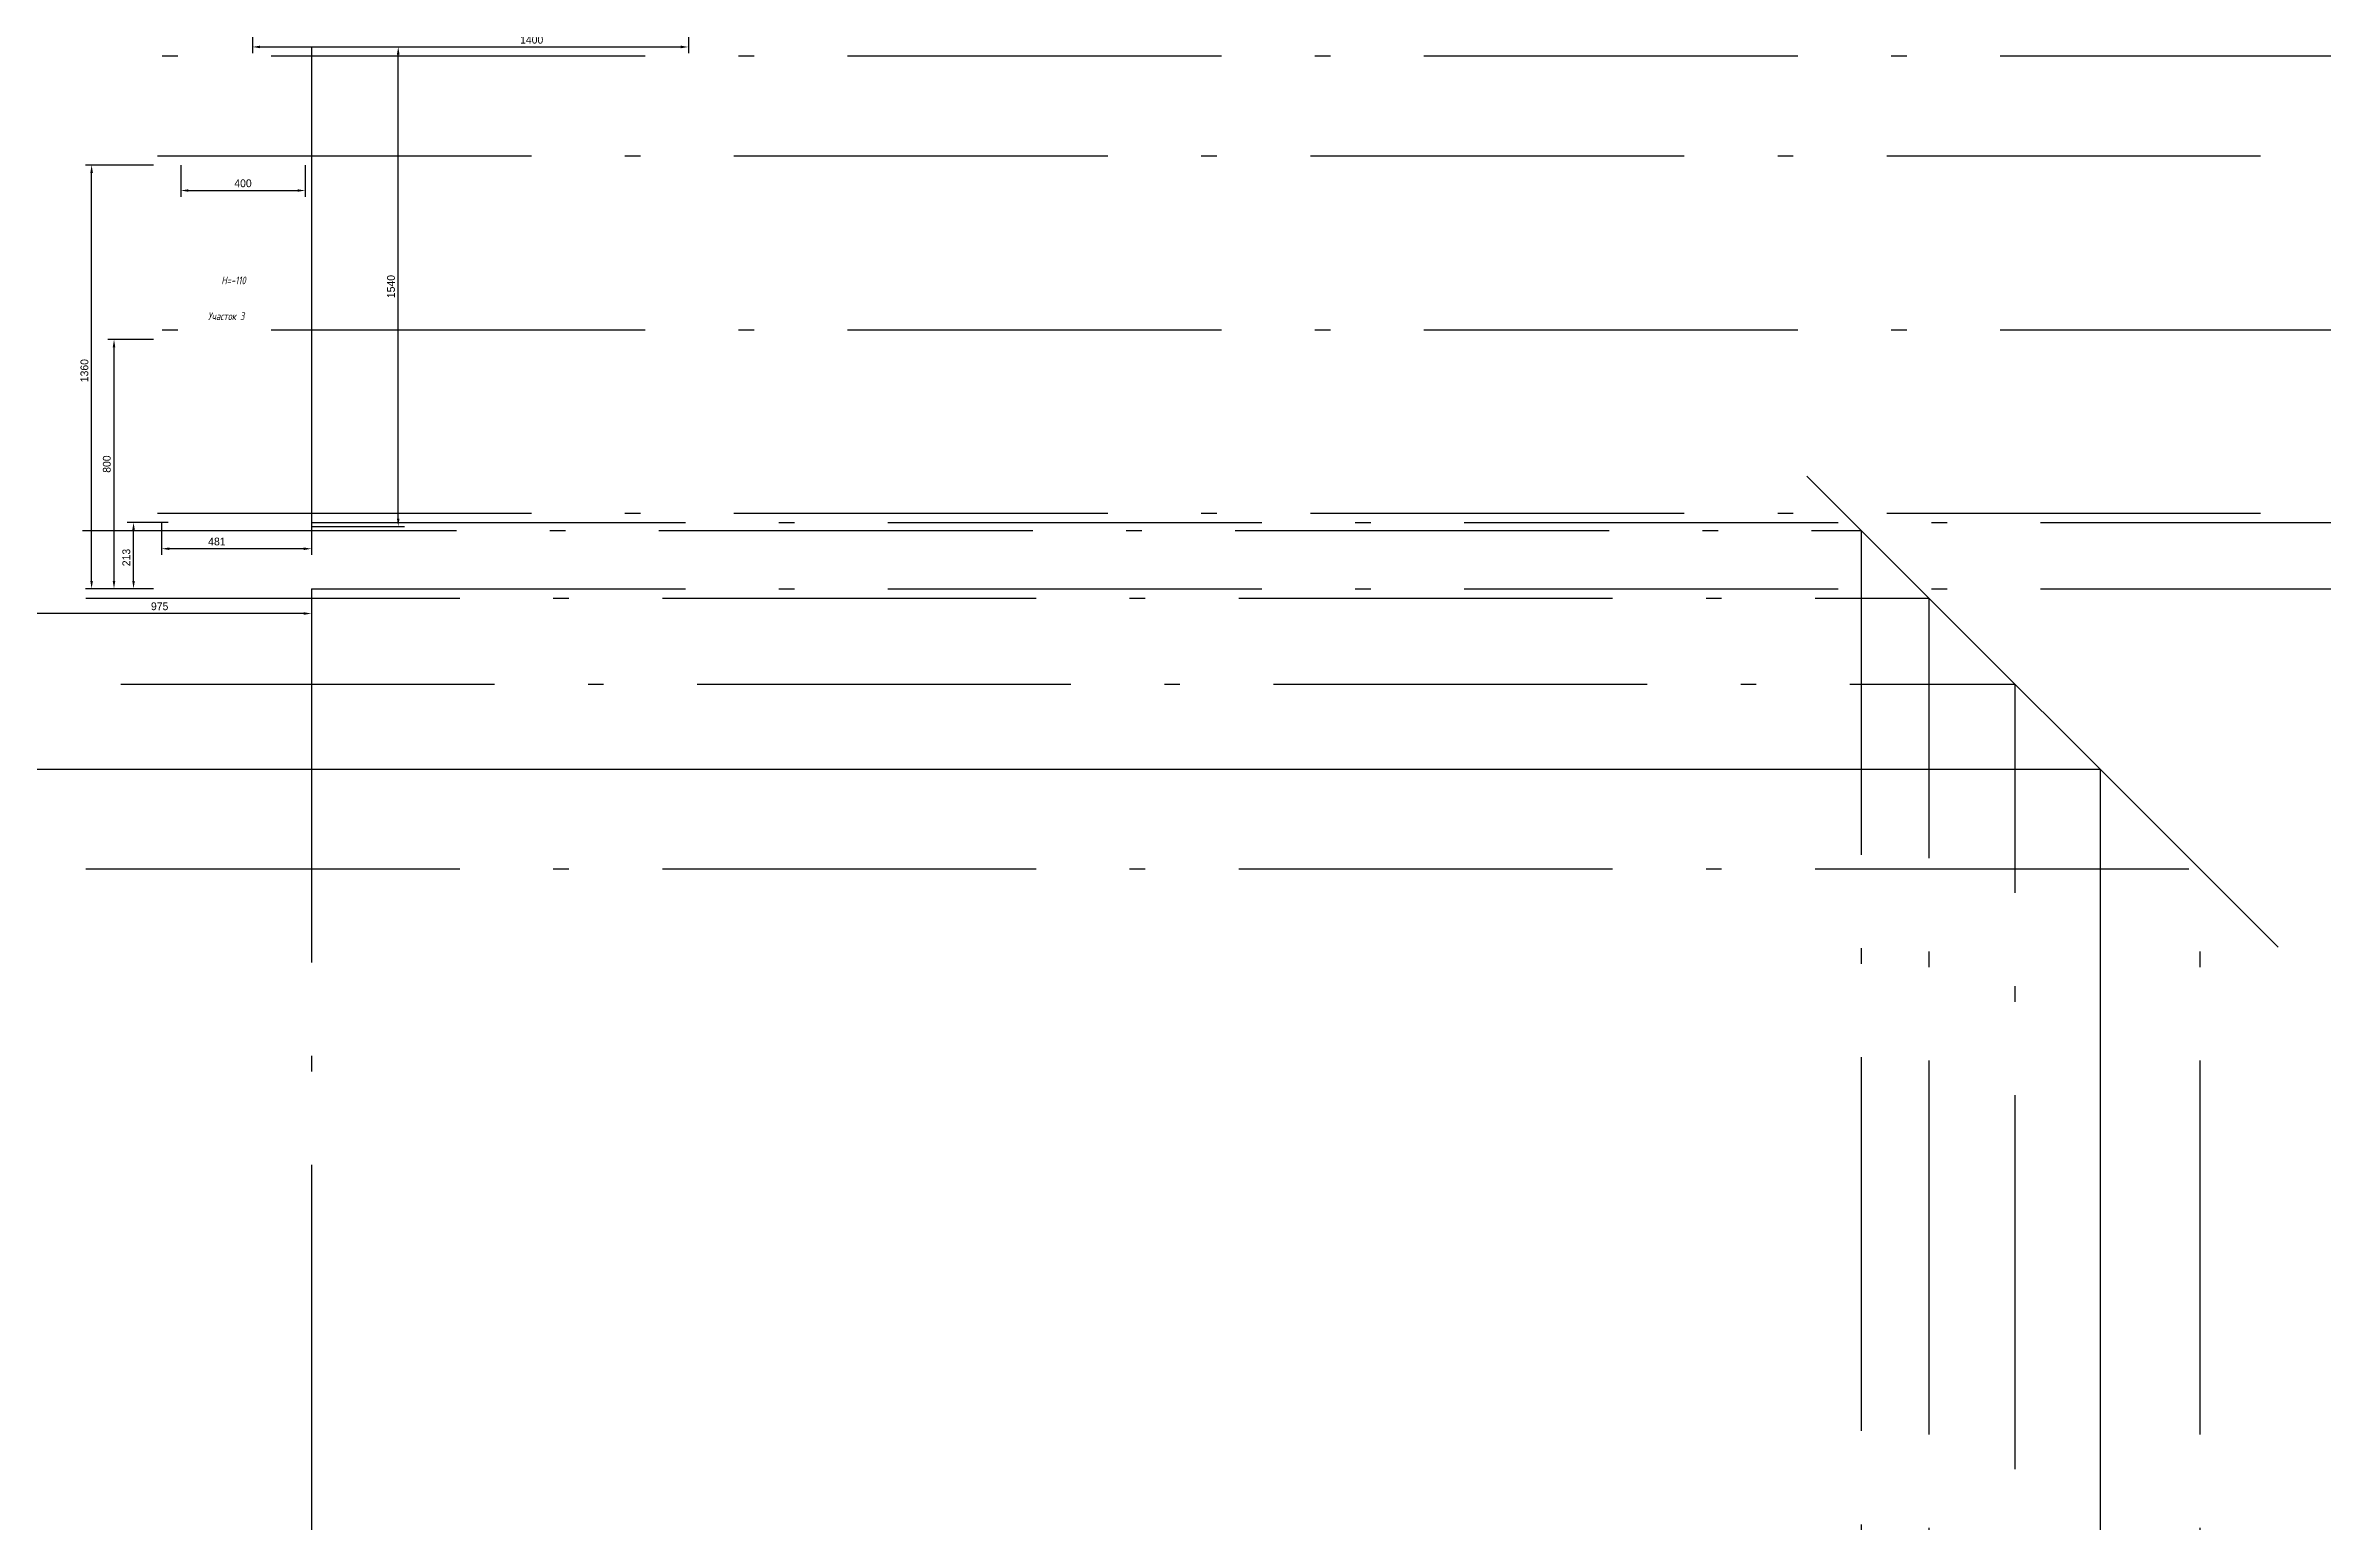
# Model space of a CAD drawing. Header units: millimetres. Extents: x -2864 to 34763, y -11990 to 22396.
# Drawn here: x 13147 to 20456, y 5525 to 10264 of the extents above; entities that cross this region are included whole.
import ezdxf
from ezdxf.enums import TextEntityAlignment as Align

# ---------------------------------------------------------------- set-up
doc = ezdxf.new("R2010")
doc.units = ezdxf.units.MM
doc.header["$PDMODE"] = 34
doc.header["$PDSIZE"] = 25
doc.linetypes.add('ACAD_ISO10W100', pattern=[18.5, 12, -3, 0.5, -3])
doc.layers.add('08 Размеры', color=7, linetype='Continuous')
doc.layers.add('100 noprint', color=1, linetype='Continuous', plot=False)
doc.styles.get("Standard").update_dxf_attribs({"font": 'Ubuntu-R.ttf'})
doc.styles.add('ГОСТ-ISOCPEUR', font='isocpeui.ttf', dxfattribs={"width": 0.8})
doc.dimstyles.new('ISO-25', dxfattribs={"dimtxt": 2.5, "dimasz": 2.5, "dimexe": 1.25, "dimexo": 0.625, "dimtad": 1, "dimtxsty": 'Standard', "dimcen": 2.5, "dimadec": 0, "dimazin": 0, "dimtfac": 1, "dimtmove": 0, "dimatfit": 3, "dimfxl": 1, "dimarcsym": 0})

# ---------------------------------------------------------------- blocks, each defined once
blk = doc.blocks.new('*D2305')
at = {"layer": '08 Размеры', "color": 0, "lineweight": -2}
for p, q in [((14001.2, 10260.1), (14299.5, 10260.1)), ((14279.5, 8745.1), (14279.5, 10235.1)), ((14001.2, 8720.1), (14299.5, 8720.1))]:
    blk.add_line(p, q, dxfattribs=at)
at = {"layer": '08 Размеры', "color": 0}
for points in [[(14283.6, 10235.1), (14275.3, 10235.1), (14279.5, 10260.1)], [(14275.3, 8745.1), (14283.6, 8745.1), (14279.5, 8720.1)]]:
    blk.add_solid(points, dxfattribs=at)
at = {"layer": 'Defpoints', "color": 0}
for p in [(14001.2, 10260.1), (14279.5, 10260.1), (14001.2, 8720.1)]:
    blk.add_point(p, dxfattribs=at)
at = {"layer": '08 Размеры', "color": 0, "insert": (14256.4, 9490.1), "char_height": 25, "attachment_point": 5, "rotation": 90}
blk.add_mtext('1540', dxfattribs=at)
blk = doc.blocks.new('*D2313')
at = {"layer": '08 Размеры', "color": 0, "lineweight": -2}
for p, q in [((13026.2, 8548.1), (13026.2, 8420.3)), ((14001.2, 8520.1), (14001.2, 8420.3)), ((13976.2, 8440.3), (13051.2, 8440.3))]:
    blk.add_line(p, q, dxfattribs=at)
at = {"layer": '08 Размеры', "color": 0}
for points in [[(13051.2, 8444.5), (13051.2, 8436.2), (13026.2, 8440.3)], [(13976.2, 8436.2), (13976.2, 8444.5), (14001.2, 8440.3)]]:
    blk.add_solid(points, dxfattribs=at)
at = {"layer": 'Defpoints', "color": 0}
for p in [(13026.2, 8548.1), (14001.2, 8520.1), (13026.2, 8440.3)]:
    blk.add_point(p, dxfattribs=at)
at = {"layer": '08 Размеры', "color": 0, "insert": (13513.7, 8463.4), "char_height": 25, "attachment_point": 5}
blk.add_mtext('975', dxfattribs=at)
blk = doc.blocks.new('*D2325')
at = {"layer": '08 Размеры', "color": 0, "lineweight": -2}
for p, q in [((13541.2, 8732.6), (13409.9, 8732.6)), ((13429.9, 8545.1), (13429.9, 8707.6)), ((13493.7, 8520.1), (13409.9, 8520.1))]:
    blk.add_line(p, q, dxfattribs=at)
at = {"layer": '08 Размеры', "color": 0}
for points in [[(13434.1, 8707.6), (13425.7, 8707.6), (13429.9, 8732.6)], [(13425.7, 8545.1), (13434.1, 8545.1), (13429.9, 8520.1)]]:
    blk.add_solid(points, dxfattribs=at)
at = {"layer": 'Defpoints', "color": 0}
for p in [(13429.9, 8732.6), (13541.2, 8732.6), (13493.7, 8520.1)]:
    blk.add_point(p, dxfattribs=at)
at = {"layer": '08 Размеры', "color": 0, "insert": (13406.8, 8620.1), "char_height": 25, "attachment_point": 5, "rotation": 90}
blk.add_mtext('213', dxfattribs=at)
blk = doc.blocks.new('*D2326')
at = {"layer": '08 Размеры', "color": 0, "lineweight": -2}
for p, q in [((13493.7, 9320.1), (13347.2, 9320.1)), ((13367.2, 8545.1), (13367.2, 9295.1)), ((13493.7, 8520.1), (13347.2, 8520.1))]:
    blk.add_line(p, q, dxfattribs=at)
at = {"layer": '08 Размеры', "color": 0}
for points in [[(13371.3, 9295.1), (13363, 9295.1), (13367.2, 9320.1)], [(13363, 8545.1), (13371.3, 8545.1), (13367.2, 8520.1)]]:
    blk.add_solid(points, dxfattribs=at)
at = {"layer": 'Defpoints', "color": 0}
for p in [(13367.2, 9320.1), (13493.7, 9320.1), (13493.7, 8520.1)]:
    blk.add_point(p, dxfattribs=at)
at = {"layer": '08 Размеры', "color": 0, "insert": (13344.1, 8920.1), "char_height": 25, "attachment_point": 5, "rotation": 90}
blk.add_mtext('800', dxfattribs=at)
blk = doc.blocks.new('*D2327')
at = {"layer": '08 Размеры', "color": 0, "lineweight": -2}
for p, q in [((13493.7, 9880.1), (13275.3, 9880.1)), ((13295.3, 8545.1), (13295.3, 9855.1)), ((13493.7, 8520.1), (13275.3, 8520.1))]:
    blk.add_line(p, q, dxfattribs=at)
at = {"layer": '08 Размеры', "color": 0}
for points in [[(13299.5, 9855.1), (13291.1, 9855.1), (13295.3, 9880.1)], [(13291.1, 8545.1), (13299.5, 8545.1), (13295.3, 8520.1)]]:
    blk.add_solid(points, dxfattribs=at)
at = {"layer": 'Defpoints', "color": 0}
for p in [(13295.3, 9880.1), (13493.7, 9880.1), (13493.7, 8520.1)]:
    blk.add_point(p, dxfattribs=at)
at = {"layer": '08 Размеры', "color": 0, "insert": (13272.2, 9220.1), "char_height": 25, "attachment_point": 5, "rotation": 90}
blk.add_mtext('1360', dxfattribs=at)
blk = doc.blocks.new('*D2330')
at = {"layer": '08 Размеры', "color": 0, "lineweight": -2}
for p, q in [((14001.2, 10260.1), (14001.2, 8628.4)), ((13520, 8732.6), (13520, 8628.4)), ((13976.2, 8648.4), (13545, 8648.4))]:
    blk.add_line(p, q, dxfattribs=at)
at = {"layer": '08 Размеры', "color": 0}
for points in [[(13545, 8652.5), (13545, 8644.2), (13520, 8648.4)], [(13976.2, 8644.2), (13976.2, 8652.5), (14001.2, 8648.4)]]:
    blk.add_solid(points, dxfattribs=at)
at = {"layer": 'Defpoints', "color": 0}
for p in [(14001.2, 10260.1), (13520, 8732.6), (13520, 8648.4)]:
    blk.add_point(p, dxfattribs=at)
at = {"layer": '08 Размеры', "color": 0, "insert": (13697.4, 8671.4), "char_height": 25, "attachment_point": 5}
blk.add_mtext('481', dxfattribs=at)
blk = doc.blocks.new('*D2337')
at = {"layer": '08 Размеры', "color": 0, "lineweight": -2}
for p, q in [((13581.2, 9880.1), (13581.2, 9778.4)), ((13981.2, 9880.1), (13981.2, 9778.4)), ((13606.2, 9798.4), (13956.2, 9798.4))]:
    blk.add_line(p, q, dxfattribs=at)
at = {"layer": '08 Размеры', "color": 0}
for points in [[(13606.2, 9802.6), (13606.2, 9794.3), (13581.2, 9798.4)], [(13956.2, 9794.3), (13956.2, 9802.6), (13981.2, 9798.4)]]:
    blk.add_solid(points, dxfattribs=at)
at = {"layer": 'Defpoints', "color": 0}
for p in [(13581.2, 9880.1), (13981.2, 9880.1), (13981.2, 9798.4)]:
    blk.add_point(p, dxfattribs=at)
at = {"layer": '08 Размеры', "color": 0, "insert": (13781.2, 9821.5), "char_height": 25, "attachment_point": 5}
blk.add_mtext('400', dxfattribs=at)
blk = doc.blocks.new('*D2979')
at = {"layer": '08 Размеры', "color": 0, "lineweight": -2}
for p, q in [((13811.2, 10340.1), (13811.2, 10239.4)), ((15211.2, 10367.1), (15211.2, 10239.4)), ((13836.2, 10259.4), (15186.2, 10259.4))]:
    blk.add_line(p, q, dxfattribs=at)
at = {"layer": '08 Размеры', "color": 0}
for points in [[(13836.2, 10263.6), (13836.2, 10255.2), (13811.2, 10259.4)], [(15186.2, 10255.2), (15186.2, 10263.6), (15211.2, 10259.4)]]:
    blk.add_solid(points, dxfattribs=at)
at = {"layer": 'Defpoints', "color": 0}
for p in [(13811.2, 10340.1), (15211.2, 10367.1), (15211.2, 10259.4)]:
    blk.add_point(p, dxfattribs=at)
at = {"layer": '08 Размеры', "color": 0, "insert": (14707.8, 10282.5), "char_height": 25, "attachment_point": 5}
blk.add_mtext('1400', dxfattribs=at)

msp = doc.modelspace()

# ---------------------------------------------------------------- linework, layer by layer
at = {"layer": '100 noprint', "color": 1, "linetype": 'ACAD_ISO10W100', "lineweight": -2, "ltscale": 100, "flags": 128}
for points in [[(25291.9, 5650.3), (25291.9, 10230.1), (13507.2, 10230.1)], [(13507.2, 9910.1), (25611.9, 9910.1), (25611.9, 5650.3)], [(26171.9, 5650.3), (26171.9, 9350.1), (13507.2, 9350.1)], [(7716.2, 8706.6), (18975.4, 8706.6), (18975.4, 3883.3)], [(13507.2, 8762.6), (26759.4, 8762.6), (26759.4, 5650.3)], [(14001.2, 8732.6), (26789.4, 8732.6), (26789.4, 5733.3)], [(7727.2, 8490.1), (19191.9, 8490.1), (19191.9, 3910.3)], [(14001.2, 8520.1), (27001.9, 8520.1), (27001.9, 5733.3)], [(19469.5, 3843.5), (19469.5, 8212.6), (7713.7, 8212.6)], [(7727.2, 7620.1), (20061.9, 7620.1), (20061.9, 3840.3)]]:
    msp.add_lwpolyline(points, dxfattribs=at)
at = {"layer": '100 noprint', "color": 1, "lineweight": -2, "ltscale": 100, "flags": 128}
msp.add_lwpolyline([(18801.1, 8880.9), (20313.1, 7369)], dxfattribs=at)
at = {"layer": '100 noprint', "color": 1, "linetype": 'ACAD_ISO10W100', "lineweight": -2, "ltscale": 100}
msp.add_lwpolyline([(14001.2, 8520.1), (14001.2, -4759.4, -1), (-461, -4759.4)], format="xyb", dxfattribs=at)
at = {"layer": '100 noprint', "color": 1, "lineweight": -2}
msp.add_lwpolyline([(7699.7, 7940.1), (19741.9, 7940.1), (19741.9, 3813.3)], dxfattribs=at)

# ---------------------------------------------------------------- texts
at = {"layer": '08 Размеры', "style": 'ГОСТ-ISOCPEUR', "width": 0.8}
for s, p in [('H=-110', (13751, 9509.9)), ('Участок 3', (13727.2, 9395))]:
    msp.add_text(s, height=25, dxfattribs=at).set_placement(p, align=Align.MIDDLE)

# ---------------------------------------------------------------- dimensions: what is measured, and where the dimension line sits
at = {"layer": '08 Размеры'}
for base, p1, p2, picture, middle in [((15211.2, 10259.4), (13811.2, 10340.1), (15211.2, 10367.1), '*D2979', (14707.8, 10259.4)), ((13520, 8648.4), (14001.2, 10260.1), (13520, 8732.6), '*D2330', (13697.4, 8648.4)), ((13981.2, 9798.4), (13581.2, 9880.1), (13981.2, 9880.1), '*D2337', (13781.2, 9798.4))]:
    dim = msp.add_linear_dim(base=base, p1=p1, p2=p2, dimstyle='ISO-25', override={"dimtxt": 25, "dimasz": 25, "dimexe": 20, "dimexo": 0, "dimgap": 10, "dimdec": 0}, dxfattribs=at)
    dim.commit()
    dim.dimension.update_dxf_attribs({"geometry": picture, "text_midpoint": middle, "dimtype": 160})
at = {"layer": '08 Размеры', "color": 5}
dim = msp.add_linear_dim(base=(14279.5, 10260.1), p1=(14001.2, 8720.1), p2=(14001.2, 10260.1), angle=90, dimstyle='ISO-25', override={"dimtxt": 25, "dimasz": 25, "dimexe": 20, "dimexo": 0, "dimgap": 10, "dimdec": 0}, dxfattribs=at)
dim.commit()
dim.dimension.update_dxf_attribs({"geometry": '*D2305', "text_midpoint": (14256.4, 9490.1)})
at = {"layer": '08 Размеры'}
for base, p1, p2, picture, middle in [((13295.3, 9880.1), (13493.7, 8520.1), (13493.7, 9880.1), '*D2327', (13295.3, 9220.1)), ((13367.2, 9320.1), (13493.7, 8520.1), (13493.7, 9320.1), '*D2326', (13367.2, 8920.1)), ((13429.9019334, 8732.6152621), (13493.7344026, 8520.1152621), (13541.2344026, 8732.6152621), '*D2325', (13429.9019334, 8620.1152621))]:
    dim = msp.add_linear_dim(base=base, p1=p1, p2=p2, angle=90, dimstyle='ISO-25', override={"dimtxt": 25, "dimasz": 25, "dimexe": 20, "dimexo": 0, "dimgap": 10, "dimdec": 0}, dxfattribs=at)
    dim.commit()
    dim.dimension.update_dxf_attribs({"geometry": picture, "text_midpoint": middle, "dimtype": 160})
dim = msp.add_linear_dim(base=(13026.2, 8440.3), p1=(14001.2, 8520.1), p2=(13026.2, 8548.1), dimstyle='ISO-25', override={"dimtxt": 25, "dimasz": 25, "dimexe": 20, "dimexo": 0, "dimgap": 10, "dimdec": 0}, dxfattribs=at)
dim.commit()
dim.dimension.update_dxf_attribs({"geometry": '*D2313', "text_midpoint": (13513.7, 8463.4)})

doc.saveas('drawing.dxf')
